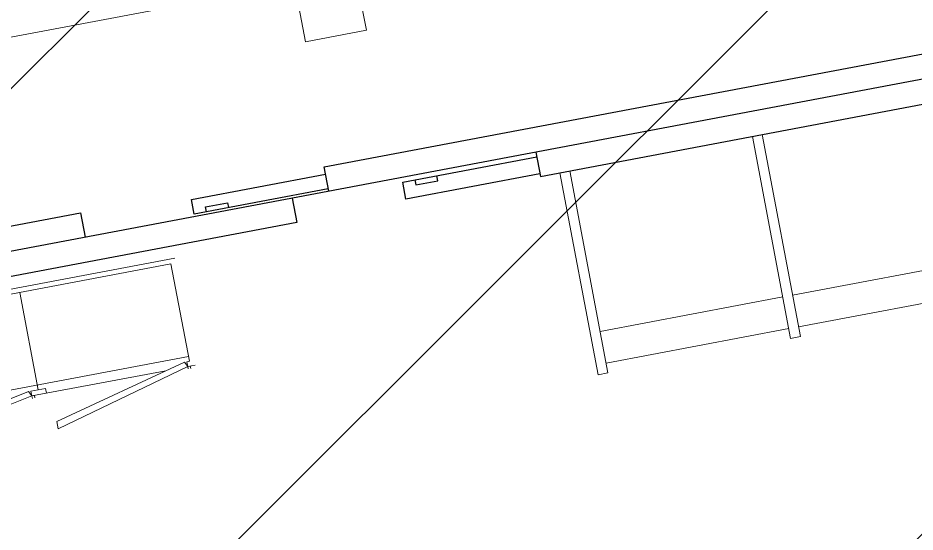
# Model space of a CAD drawing. Extents: x 407440 to 411585, y 6041728 to 6045069.
# Drawn here: x 410363.13 to 410383.9, y 6044232.83 to 6044244.75 of the extents above; entities that cross this region are included whole.
import ezdxf

# ---------------------------------------------------------------- set-up
doc = ezdxf.new("R2010")
doc.units = 0
doc.header["$LTSCALE"] = 5
doc.linetypes.add('foc-TIELINE', pattern=[1.875, 1.25, -0.625])
doc.layers.add('P-PROPOSED-EXISTING-H', color=59, linetype='Continuous')
doc.layers.add('T-TIE', color=201, linetype='foc-TIELINE')

# ---------------------------------------------------------------- blocks, each defined once
blk = doc.blocks.new('P-RIG-877')
at = {"layer": 'T-TIE', "linetype": 'ByBlock', "lineweight": 25}
for points in [[(3.2261, -24.2129), (3.1113, -24.2129), (3.1113, -19.4254), (2.5143, -19.4254), (2.5143, -19.1499), (2.5143, -19.3106), (3.2261, -19.3106), (3.2261, -33.0186), (1.791, -33.0186)], [(6.8884, -20.7457), (6.8884, -19.3106), (3.2261, -19.3106), (3.2261, -33.0186), (4.2364, -33.0186)], [(3.2261, -23.237), (3.3409, -23.237), (3.3409, -19.4254), (6.7736, -19.4254), (6.7736, -20.1831), (6.8884, -20.1831)], [(3.3294, -23.237), (3.3294, -23.8684), (3.249, -23.8684), (3.249, -23.237)], [(3.249, -23.811), (3.272, -23.811), (3.272, -23.7077), (3.249, -23.7077)], [(3.2146, -24.2129), (3.2146, -24.8443), (3.1457, -24.8443), (3.1457, -24.2129)], [(3.2261, -24.3851), (3.3409, -24.3851), (3.3409, -27.1864), (4.6267, -27.1864), (4.6267, -27.3012), (3.3409, -27.3012), (3.3409, -32.9038), (4.1905, -32.9038), (4.1905, -33.0186), (5.0286, -33.3286), (5.0171, -33.3286), (5.0286, -33.3286)], [(3.2146, -24.7869), (3.1916, -24.7869), (3.1916, -24.6836), (3.2146, -24.6836)], [(0.9873, -33.3286), (0.9988, -33.3286), (1.8369, -33.0186), (1.8369, -32.8923), (3.0998, -32.8923), (3.1113, -27.6112), (1.8025, -27.6112), (1.8025, -27.4963), (3.1113, -27.4963), (3.1113, -25.3609), (3.2261, -25.3609)]]:
    blk.add_lwpolyline(points, dxfattribs=at)
at = {"layer": 'T-TIE', "linetype": 'ByBlock', "lineweight": 18}
for points in [[(4.0986, -22.1923), (4.0986, -21.3082)], [(4.2479, -21.3082), (4.2479, -22.1923)], [(3.3409, -22.2382), (4.2938, -22.2382), (4.2938, -22.1923), (3.3409, -22.1923)], [(4.0986, -23.0992), (4.0986, -22.2382)], [(4.2479, -22.2382), (4.2479, -23.0992)], [(3.3409, -23.0992), (4.2938, -23.0992), (4.2938, -23.1452), (3.3409, -23.1452)], [(3.3983, -24.9706), (3.3983, -27.1404), (3.9034, -27.1404), (3.9034, -27.0945), (3.8805, -27.0945), (3.8805, -27.1175), (3.4213, -27.1175), (3.4213, -24.9935), (3.8805, -24.9935), (3.8805, -25.005), (3.9034, -25.005), (3.9034, -24.9706)], [(3.8575, -24.9935), (3.8575, -27.1175)], [(3.9149, -24.9935), (3.9034, -24.9935), (3.9034, -25.005), (3.9149, -25.005)], [(3.9034, -25.6709), (3.8805, -25.6709), (3.8805, -25.7398), (3.9034, -25.7398), (3.9034, -25.1084)], [(3.8805, -25.7054), (3.4213, -25.7054)], [(3.9149, -25.7283), (3.9034, -25.7283), (3.9034, -25.7398), (3.9149, -25.7398), (3.9034, -25.7398), (3.9149, -25.7398)]]:
    blk.add_lwpolyline(points, dxfattribs=at)
at = {"layer": 'T-TIE', "linetype": 'ByBlock', "lineweight": 5}
blk.add_lwpolyline([(2.4224, -23.9029), (2.5258, -23.9029), (2.5258, -24.1899), (2.1354, -24.1899), (2.1354, -23.8225)], dxfattribs=at)
at = {"layer": 'T-TIE', "linetype": 'ByBlock', "lineweight": 18}
for points in [[(2.2502, -24.5573), (1.814, -24.5573), (1.814, -25.6365), (2.2502, -25.6365)], [(3.9034, -25.005), (4.0757, -25.648), (4.0412, -25.648), (3.8805, -25.0165)], [(3.9034, -24.9935), (3.9149, -24.9935)], [(4.0068, -26.3942), (4.0297, -26.3942), (3.9034, -25.7398), (3.8805, -25.7513)]]:
    blk.add_lwpolyline(points, close=True, dxfattribs=at)

msp = doc.modelspace()

# ---------------------------------------------------------------- hatches: boundary and pattern name
at = {"layer": 'P-PROPOSED-EXISTING-H'}
h = msp.add_hatch(dxfattribs=at)
h.set_pattern_fill('ANSI31', color=256, scale=3.498392, style=0)
h.set_pattern_definition([(45, (-102.852, 2739.382), (-7.854113246, 7.854113246), [])])
edge = h.paths.add_edge_path()
edge.add_line((410849.565, 6043843.767), (410381.581, 6043755.258))
edge.add_line((410381.581, 6043755.258), (409934.712, 6043670.743))
edge.add_line((409934.712, 6043670.743), (409814.106, 6044308.44))
edge.add_line((409814.106, 6044308.44), (410263.945, 6044377.375))
edge.add_line((410263.945, 6044377.375), (410794.85, 6044458.734))
edge.add_line((410794.85, 6044458.734), (411169.273, 6044565.411))
edge.add_line((411169.273, 6044565.411), (411290.002, 6043927.065))
edge.add_line((411290.002, 6043927.065), (411039.067, 6043879.607))
edge.add_arc((410922.403, 6043977.554), 152.33, 241.43508, 319.98432, ccw=False)

# ---------------------------------------------------------------- block references
at = {"layer": 'T-TIE', "linetype": 'ByBlock', "xscale": 4.999999999955019, "yscale": 4.999999999955019, "zscale": 4.999999999955019, "rotation": 280.7096999997605}
msp.add_blockref('P-RIG-877', (410486.28, 6044279.077), dxfattribs=at)

doc.saveas('drawing.dxf')
